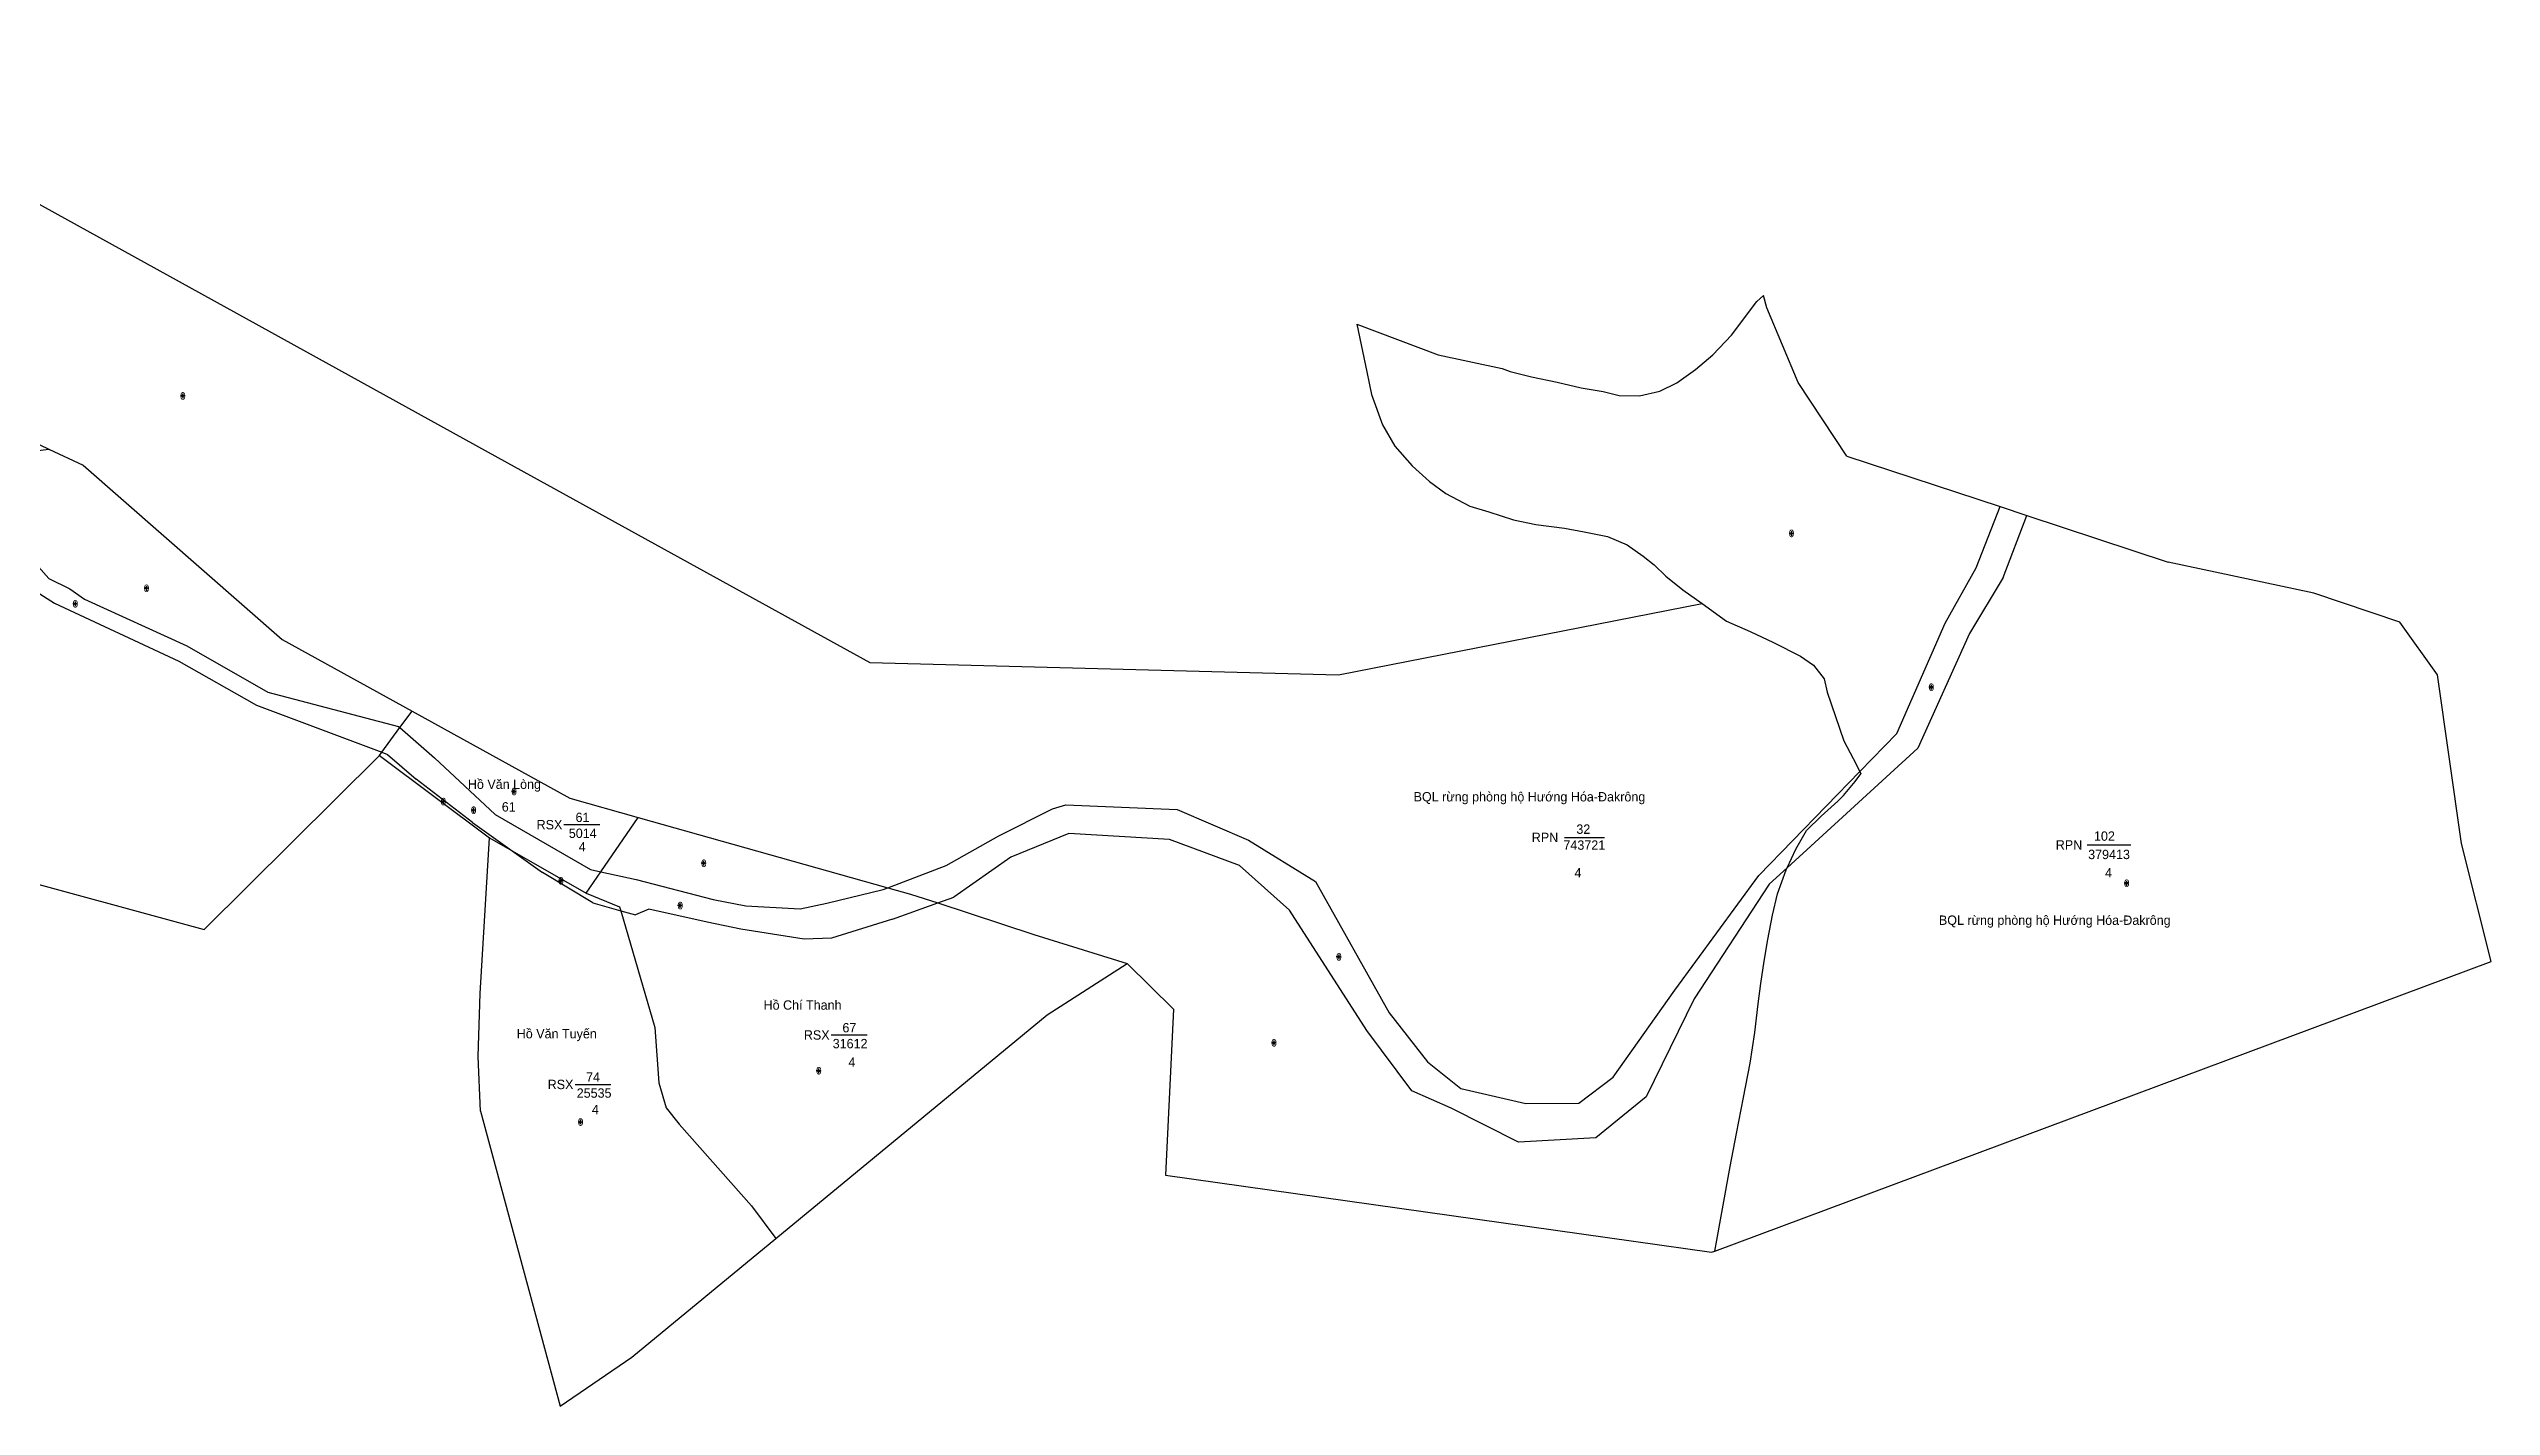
# Model space of a CAD drawing. Extents: x 554102 to 558995, y 1848938 to 1850054.
# Drawn here: x 557691 to 558995, y 1848938 to 1849662 of the extents above; entities that cross this region are included whole.
import ezdxf

# ---------------------------------------------------------------- set-up
doc = ezdxf.new("R2010")
doc.units = 0
for name, color, linetype in [('Level 10', 7, 'Continuous'), ('Level 11', 7, 'Continuous'), ('Level 13', 7, 'Continuous'), ('Level 14', 7, 'Continuous'), ('Level 15', 7, 'Continuous'), ('Level 16', 7, 'Continuous'), ('Level 17', 7, 'Continuous'), ('Level 2', 7, 'Continuous'), ('Level 20', 7, 'Continuous')]:
    doc.layers.add(name, color=color, linetype=linetype)

msp = doc.modelspace()

# ---------------------------------------------------------------- linework, layer by layer
at = {"layer": 'Level 10'}
for p, q in [((557535.3, 1849662.3), (557930.7, 1849444.2)), ((558589.5, 1849509.5), (558603, 1849527.5)), ((558603, 1849527.5), (558606.6, 1849530.7)), ((558608.4, 1849524), (558606.6, 1849530.7)), ((558625.1, 1849484.1), (558608.4, 1849524)), ((558389.3, 1849515.3), (558394.8, 1849489.8)), ((558389.3, 1849515.3), (558432.9, 1849498.9)), ((558579.5, 1849499), (558589.5, 1849509.5)), ((558432.9, 1849498.9), (558466.9, 1849491.6)), ((558570.3, 1849491.1), (558579.5, 1849499)), ((558394.8, 1849489.8), (558397.2, 1849477.7)), ((558466.9, 1849491.6), (558471.3, 1849490)), ((558471.3, 1849490), (558482.7, 1849487.2)), ((558482.7, 1849487.2), (558496.4, 1849484.4)), ((558496.4, 1849484.4), (558509.1, 1849481.4)), ((558509.1, 1849481.4), (558521, 1849479.3)), ((558551.2, 1849479.5), (558560.3, 1849484)), ((558560.3, 1849484), (558570.3, 1849491.1)), ((558651.1, 1849444.9), (558625.1, 1849484.1)), ((558397.2, 1849477.7), (558403, 1849461.5)), ((558521, 1849479.3), (558529.5, 1849477.2)), ((558529.5, 1849477.2), (558540.4, 1849477)), ((558540.4, 1849477), (558551.2, 1849479.5)), ((557659.8, 1849463.4), (557690.9, 1849448.6)), ((558403, 1849461.5), (558409.6, 1849450.1)), ((557664.1, 1849445.2), (557690.9, 1849448.6)), ((557690.9, 1849448.6), (557709.2, 1849440)), ((557930.7, 1849444.2), (558129.3, 1849334.6)), ((558409.6, 1849450.1), (558418.9, 1849439.6)), ((558651.1, 1849444.9), (558733, 1849417.9)), ((557709.2, 1849440), (557815.6, 1849346.9)), ((558418.9, 1849439.6), (558428.1, 1849431.3)), ((558428.1, 1849431.3), (558436.9, 1849425)), ((558436.9, 1849425), (558449.8, 1849418.1)), ((558449.8, 1849418.1), (558459.9, 1849415.2)), ((558459.9, 1849415.2), (558473.1, 1849410.8)), ((558720.1, 1849385.3), (558733, 1849417.9)), ((558733, 1849417.9), (558747.2, 1849413.2)), ((558473.1, 1849410.8), (558485, 1849408.3)), ((558485, 1849408.3), (558500.2, 1849406.4)), ((558500.2, 1849406.4), (558510.8, 1849404.5)), ((558510.8, 1849404.5), (558523.2, 1849402)), ((558734.6, 1849380), (558747.2, 1849413.2)), ((558747.2, 1849413.2), (558822.6, 1849388.2)), ((557679.9, 1849392), (557690.9, 1849379.5)), ((558523.2, 1849402), (558533.7, 1849397.5)), ((558533.7, 1849397.5), (558542.3, 1849391.4)), ((558542.3, 1849391.4), (558548.2, 1849386.8)), ((557671, 1849381), (557693.9, 1849366.3)), ((557690.9, 1849379.5), (557702.2, 1849374.1)), ((558548.2, 1849386.8), (558554.4, 1849380.7)), ((558554.4, 1849380.7), (558563.4, 1849373.5)), ((558703.5, 1849355.7), (558720.1, 1849385.3)), ((558734.6, 1849380), (558716.5, 1849350.2)), ((558900.4, 1849371.7), (558822.6, 1849388.2)), ((557693.9, 1849366.3), (557760.4, 1849335.4)), ((557702.2, 1849374.1), (557710, 1849368.5)), ((557710, 1849368.5), (557764.7, 1849343.6)), ((558379.6, 1849328.1), (558573.8, 1849366.1)), ((558563.4, 1849373.5), (558573.8, 1849366.1)), ((558573.8, 1849366.1), (558586.8, 1849356.8)), ((558946.3, 1849356.3), (558900.4, 1849371.7)), ((558586.8, 1849356.8), (558599.4, 1849351.3)), ((558599.4, 1849351.3), (558611.9, 1849345.4)), ((558677.7, 1849296.8), (558703.5, 1849355.7)), ((558716.5, 1849350.2), (558688.9, 1849288.9)), ((558966.4, 1849328.1), (558946.3, 1849356.3)), ((557764.7, 1849343.6), (557807.9, 1849318.8)), ((557815.6, 1849346.9), (557884.9, 1849308.7)), ((558611.9, 1849345.4), (558626.3, 1849338.1)), ((558626.3, 1849338.1), (558633.3, 1849333.3)), ((557760.4, 1849335.4), (557801.8, 1849311.9)), ((558129.3, 1849334.6), (558379.6, 1849328.1)), ((558633.3, 1849333.3), (558639, 1849325.9)), ((558639, 1849325.9), (558640.5, 1849318.8)), ((558979.2, 1849238.1), (558966.4, 1849328.1)), ((557801.8, 1849311.9), (557868.7, 1849286.8)), ((557807.9, 1849318.8), (557877.7, 1849300.5)), ((558640.5, 1849318.8), (558649.4, 1849292.8)), ((557868.7, 1849286.8), (557878.4, 1849299.9)), ((557877.7, 1849300.5), (557878.4, 1849299.9)), ((557878.4, 1849299.9), (557884.9, 1849308.7)), ((557878.4, 1849299.9), (557896.9, 1849283.7)), ((557884.9, 1849308.7), (557969.1, 1849262.2)), ((557773.8, 1849192.1), (557867.5, 1849285.1)), ((557867.5, 1849285.1), (557868.7, 1849286.8)), ((557867.5, 1849285.1), (557926.3, 1849241)), ((557868.7, 1849286.8), (557871.8, 1849285.6)), ((557871.8, 1849285.6), (557887, 1849272.4)), ((558619.2, 1849225.1), (558688.9, 1849288.9)), ((558649.4, 1849292.8), (558654.4, 1849283.4)), ((558657.9, 1849276.4), (558677.7, 1849296.8)), ((557917.1, 1849249.2), (557887, 1849272.4)), ((557896.9, 1849283.7), (557929.2, 1849253.6)), ((558604, 1849220.9), (558657.9, 1849276.4)), ((558654.4, 1849283.4), (558657.9, 1849276.4)), ((558655.5, 1849271.1), (558658.5, 1849275.2)), ((558657.9, 1849276.4), (558658.5, 1849275.2)), ((557969.1, 1849262.2), (558005.6, 1849251.9)), ((558226.9, 1849256.5), (558234, 1849258.7)), ((558234, 1849258.7), (558293.5, 1849256.2)), ((558637.3, 1849252.6), (558646.2, 1849260.6)), ((558646.2, 1849260.6), (558649.2, 1849263.7)), ((558649.2, 1849263.7), (558655.5, 1849271.1)), ((557917.1, 1849249.2), (557938.4, 1849234.1)), ((557929.2, 1849253.6), (557980.2, 1849224.2)), ((557985.7, 1849223), (558005.6, 1849251.9)), ((558005.6, 1849251.9), (558138.9, 1849214.4)), ((558198.2, 1849242.2), (558226.9, 1849256.5)), ((558293.5, 1849256.2), (558331.6, 1849239.9)), ((558629.5, 1849244.9), (558637.3, 1849252.6)), ((557609.7, 1849236.8), (557773.8, 1849192.1)), ((557921.2, 1849158), (557926.3, 1849241)), ((557926.3, 1849241), (557938.4, 1849234.1)), ((557938.4, 1849234.1), (557977.9, 1849211.6)), ((557938.4, 1849234.1), (557954.6, 1849222.6)), ((558170.1, 1849226.3), (558198.2, 1849242.2)), ((558235.6, 1849243.4), (558204.7, 1849230.8)), ((558289.4, 1849240.2), (558235.6, 1849243.4)), ((558326.8, 1849226.3), (558289.4, 1849240.2)), ((558331.6, 1849239.9), (558367.3, 1849217.7)), ((558619.2, 1849225.1), (558623.8, 1849235)), ((558623.8, 1849235), (558629.5, 1849244.9)), ((558995.1, 1849175.1), (558979.2, 1849238.1)), ((557981.4, 1849206.3), (557954.6, 1849222.6)), ((557977.9, 1849211.6), (557985.7, 1849223)), ((557980.2, 1849224.2), (557985.7, 1849223)), ((557985.7, 1849223), (558004.6, 1849218.9)), ((558138.9, 1849214.4), (558170.1, 1849226.3)), ((558204.7, 1849230.8), (558174.1, 1849209.3)), ((558353.4, 1849202.5), (558326.8, 1849226.3)), ((558559.2, 1849159.8), (558604, 1849220.9)), ((558609.6, 1849216.3), (558619.2, 1849225.1)), ((558614.1, 1849211.2), (558618.7, 1849224)), ((558618.7, 1849224), (558619.2, 1849225.1)), ((557977.9, 1849211.6), (557995.7, 1849204.3)), ((558004.6, 1849218.9), (558045.7, 1849208.2)), ((558045.7, 1849208.2), (558063.2, 1849204.7)), ((558106.3, 1849206.1), (558136.5, 1849213.5)), ((558136.5, 1849213.5), (558138.9, 1849214.4)), ((558138.9, 1849214.4), (558151.1, 1849211)), ((558151.1, 1849211), (558165.6, 1849206.3)), ((558165.6, 1849206.3), (558174.1, 1849209.3)), ((558367.3, 1849217.7), (558406.7, 1849147.6)), ((558609.6, 1849216.3), (558569.5, 1849155.1)), ((558611.4, 1849199.7), (558614.1, 1849211.2)), ((557981.4, 1849206.3), (557996.3, 1849202.1)), ((557995.7, 1849204.3), (557996.3, 1849202.1)), ((557996.3, 1849202.1), (558014.6, 1849139.8)), ((557996.3, 1849202.1), (558004.2, 1849199.9)), ((558011.3, 1849203), (558004.2, 1849199.9)), ((558042.5, 1849196.1), (558011.3, 1849203)), ((558060.4, 1849192.3), (558042.5, 1849196.1)), ((558063.2, 1849204.7), (558092.2, 1849203.1)), ((558092.2, 1849203.1), (558106.3, 1849206.1)), ((558141.5, 1849197.7), (558108.8, 1849187.5)), ((558141.5, 1849197.7), (558165.6, 1849206.3)), ((558165.6, 1849206.3), (558216.9, 1849189.5)), ((558394.7, 1849138.2), (558353.4, 1849202.5)), ((558608.9, 1849186.8), (558611.4, 1849199.7)), ((558094.2, 1849186.9), (558060.4, 1849192.3)), ((558108.8, 1849187.5), (558094.2, 1849186.9)), ((558216.9, 1849189.5), (558266.8, 1849174)), ((558606.9, 1849175.3), (558608.9, 1849186.8)), ((558224.1, 1849146.6), (558266.8, 1849174)), ((558266.8, 1849174), (558291.4, 1849149.6)), ((558580.6, 1849020.4), (558995.1, 1849175.1)), ((558605.1, 1849163.3), (558606.9, 1849175.3)), ((557920.2, 1849124.3), (557921.2, 1849158)), ((558526.2, 1849113.3), (558559.2, 1849159.8)), ((558569.5, 1849155.1), (558543.9, 1849102.7)), ((558603.7, 1849152.4), (558605.1, 1849163.3)), ((558079.1, 1849027.1), (558224.1, 1849146.6)), ((558291.4, 1849149.6), (558287.3, 1849061)), ((558406.7, 1849147.6), (558427.1, 1849121.4)), ((558601.9, 1849137.2), (558603.7, 1849152.4)), ((558014.6, 1849139.8), (558016.7, 1849110.2)), ((558418.7, 1849106), (558394.7, 1849138.2)), ((558599.5, 1849120.7), (558601.9, 1849137.2)), ((557921.4, 1849095.1), (557920.2, 1849124.3)), ((558427.1, 1849121.4), (558445, 1849107.3)), ((558595.9, 1849102.4), (558599.5, 1849120.7)), ((558016.7, 1849110.2), (558020.6, 1849096.9)), ((558439.8, 1849096.7), (558418.7, 1849106)), ((558445, 1849107.3), (558479.6, 1849099.2)), ((558507.9, 1849099.4), (558526.2, 1849113.3)), ((558543.9, 1849102.7), (558517, 1849080.8)), ((558592.2, 1849083.2), (558595.9, 1849102.4)), ((557921.4, 1849095.1), (557963.9, 1848937.6)), ((558020.6, 1849096.9), (558027.6, 1849088.2)), ((558475.7, 1849078.6), (558439.8, 1849096.7)), ((558479.6, 1849099.2), (558507.9, 1849099.4)), ((558027.6, 1849088.2), (558066.1, 1849044.6)), ((558517, 1849080.8), (558475.7, 1849078.6)), ((558588.7, 1849065.6), (558592.2, 1849083.2)), ((558580.6, 1849020.4), (558588.7, 1849065.6)), ((558287.3, 1849061), (558578.8, 1849019.8)), ((558066.1, 1849044.6), (558079.1, 1849027.1)), ((558002.3, 1848963.8), (558079.1, 1849027.1)), ((558578.8, 1849019.8), (558580.6, 1849020.4)), ((557963.9, 1848937.6), (558002.3, 1848963.8))]:
    msp.add_line(p, q, dxfattribs=at)
at = {"layer": 'Level 11'}
for p, q in [((557761.8, 1849477), (557761.2, 1849477)), ((557762.4, 1849477.6), (557761.8, 1849477)), ((557761.8, 1849477), (557762.4, 1849476.4)), ((557762.4, 1849478.3), (557762.4, 1849477.6)), ((557763, 1849477), (557762.4, 1849477.6)), ((557762.4, 1849476.4), (557763, 1849477)), ((557762.4, 1849476.4), (557762.4, 1849475.8)), ((557763.7, 1849477), (557763, 1849477)), ((558620.8, 1849403.6), (558620.2, 1849403.6)), ((558621.4, 1849404.2), (558620.8, 1849403.6)), ((558620.8, 1849403.6), (558621.4, 1849402.9)), ((558621.4, 1849404.8), (558621.4, 1849404.2)), ((558622, 1849403.6), (558621.4, 1849404.2)), ((558621.4, 1849402.9), (558622, 1849403.6)), ((558621.4, 1849402.9), (558621.4, 1849402.3)), ((558622.7, 1849403.6), (558622, 1849403.6)), ((557704.4, 1849366), (557703.8, 1849366)), ((557705, 1849366.6), (557704.4, 1849366)), ((557704.4, 1849366), (557705, 1849365.4)), ((557705, 1849367.2), (557705, 1849366.6)), ((557705.6, 1849366), (557705, 1849366.6)), ((557705, 1849365.4), (557705.6, 1849366)), ((557705, 1849365.4), (557705, 1849364.7)), ((557706.3, 1849366), (557705.6, 1849366)), ((557742.4, 1849374.3), (557741.8, 1849374.3)), ((557743, 1849374.9), (557742.4, 1849374.3)), ((557742.4, 1849374.3), (557743, 1849373.6)), ((557743, 1849375.5), (557743, 1849374.9)), ((557743.6, 1849374.3), (557743, 1849374.9)), ((557743, 1849373.6), (557743.6, 1849374.3)), ((557743, 1849373.6), (557743, 1849373)), ((557744.3, 1849374.3), (557743.6, 1849374.3)), ((558695.4, 1849321.5), (558694.8, 1849321.5)), ((558696.1, 1849322.1), (558695.4, 1849321.5)), ((558695.4, 1849321.5), (558696.1, 1849320.9)), ((558696.1, 1849322.7), (558696.1, 1849322.1)), ((558696.7, 1849321.5), (558696.1, 1849322.1)), ((558696.1, 1849320.9), (558696.7, 1849321.5)), ((558696.1, 1849320.9), (558696.1, 1849320.2)), ((558697.3, 1849321.5), (558696.7, 1849321.5)), ((557900.9, 1849260.4), (557900.2, 1849260.4)), ((557901.5, 1849261.1), (557900.9, 1849260.4)), ((557900.9, 1849260.4), (557901.5, 1849259.8)), ((557901.5, 1849261.7), (557901.5, 1849261.1)), ((557902.1, 1849260.4), (557901.5, 1849261.1)), ((557901.5, 1849259.8), (557902.1, 1849260.4)), ((557901.5, 1849259.8), (557901.5, 1849259.2)), ((557902.7, 1849260.4), (557902.1, 1849260.4)), ((557938.6, 1849265.8), (557938, 1849265.8)), ((557939.3, 1849266.5), (557938.6, 1849265.8)), ((557938.6, 1849265.8), (557939.3, 1849265.2)), ((557939.3, 1849267.1), (557939.3, 1849266.5)), ((557939.9, 1849265.8), (557939.3, 1849266.5)), ((557939.3, 1849265.2), (557939.9, 1849265.8)), ((557939.3, 1849265.2), (557939.3, 1849264.6)), ((557940.5, 1849265.8), (557939.9, 1849265.8)), ((557917.1, 1849255.8), (557916.5, 1849255.8)), ((557917.7, 1849256.4), (557917.1, 1849255.8)), ((557917.1, 1849255.8), (557917.7, 1849255.1)), ((557917.7, 1849257), (557917.7, 1849256.4)), ((557918.3, 1849255.8), (557917.7, 1849256.4)), ((557917.7, 1849255.1), (557918.3, 1849255.8)), ((557917.7, 1849255.1), (557917.7, 1849254.5)), ((557919, 1849255.8), (557918.3, 1849255.8)), ((558039.9, 1849227.5), (558039.3, 1849227.5)), ((558040.6, 1849228.2), (558039.9, 1849227.5)), ((558039.9, 1849227.5), (558040.6, 1849226.9)), ((558040.6, 1849228.8), (558040.6, 1849228.2)), ((558041.2, 1849227.5), (558040.6, 1849228.2)), ((558040.6, 1849226.9), (558041.2, 1849227.5)), ((558040.6, 1849226.9), (558040.6, 1849226.3)), ((558041.8, 1849227.5), (558041.2, 1849227.5)), ((557963.7, 1849218.1), (557963, 1849218.1)), ((557964.3, 1849218.7), (557963.7, 1849218.1)), ((557963.7, 1849218.1), (557964.3, 1849217.5)), ((557964.3, 1849219.4), (557964.3, 1849218.7)), ((557964.9, 1849218.1), (557964.3, 1849218.7)), ((557964.3, 1849217.5), (557964.9, 1849218.1)), ((557964.3, 1849217.5), (557964.3, 1849216.9)), ((557965.5, 1849218.1), (557964.9, 1849218.1)), ((558799.7, 1849216.8), (558799.1, 1849216.8)), ((558800.3, 1849217.4), (558799.7, 1849216.8)), ((558799.7, 1849216.8), (558800.3, 1849216.2)), ((558800.3, 1849218), (558800.3, 1849217.4)), ((558801, 1849216.8), (558800.3, 1849217.4)), ((558800.3, 1849216.2), (558801, 1849216.8)), ((558800.3, 1849216.2), (558800.3, 1849215.5)), ((558801.6, 1849216.8), (558801, 1849216.8)), ((558027.3, 1849204.9), (558026.7, 1849204.9)), ((558027.9, 1849205.6), (558027.3, 1849204.9)), ((558027.3, 1849204.9), (558027.9, 1849204.3)), ((558027.9, 1849206.2), (558027.9, 1849205.6)), ((558028.6, 1849204.9), (558027.9, 1849205.6)), ((558027.9, 1849204.3), (558028.6, 1849204.9)), ((558027.9, 1849204.3), (558027.9, 1849203.7)), ((558029.2, 1849204.9), (558028.6, 1849204.9)), ((558379.1, 1849177.5), (558378.4, 1849177.5)), ((558379.7, 1849178.1), (558379.1, 1849177.5)), ((558379.1, 1849177.5), (558379.7, 1849176.9)), ((558379.7, 1849178.7), (558379.7, 1849178.1)), ((558380.3, 1849177.5), (558379.7, 1849178.1)), ((558379.7, 1849176.9), (558380.3, 1849177.5)), ((558379.7, 1849176.9), (558379.7, 1849176.2)), ((558380.9, 1849177.5), (558380.3, 1849177.5)), ((558344.5, 1849131.6), (558343.8, 1849131.6)), ((558345.1, 1849132.2), (558344.5, 1849131.6)), ((558344.5, 1849131.6), (558345.1, 1849130.9)), ((558345.1, 1849132.8), (558345.1, 1849132.2)), ((558345.7, 1849131.6), (558345.1, 1849132.2)), ((558345.1, 1849130.9), (558345.7, 1849131.6)), ((558345.1, 1849130.9), (558345.1, 1849130.3)), ((558346.3, 1849131.6), (558345.7, 1849131.6)), ((558101.4, 1849116.7), (558100.7, 1849116.7)), ((558102, 1849117.3), (558101.4, 1849116.7)), ((558101.4, 1849116.7), (558102, 1849116.1)), ((558102, 1849117.9), (558102, 1849117.3)), ((558102.6, 1849116.7), (558102, 1849117.3)), ((558102, 1849116.1), (558102.6, 1849116.7)), ((558102, 1849116.1), (558102, 1849115.4)), ((558103.2, 1849116.7), (558102.6, 1849116.7)), ((557974.2, 1849089.3), (557973.6, 1849089.3)), ((557974.8, 1849089.9), (557974.2, 1849089.3)), ((557974.2, 1849089.3), (557974.8, 1849088.7)), ((557974.8, 1849090.6), (557974.8, 1849089.9)), ((557975.4, 1849089.3), (557974.8, 1849089.9)), ((557974.8, 1849088.7), (557975.4, 1849089.3)), ((557976.1, 1849089.3), (557975.4, 1849089.3)), ((557974.8, 1849088.7), (557974.8, 1849088.1))]:
    msp.add_line(p, q, dxfattribs=at)
for centre in [(557762.4, 1849477), (558621.4, 1849403.6), (557705, 1849366), (557743, 1849374.3), (558696.1, 1849321.5), (557901.5, 1849260.4), (557939.3, 1849265.8), (557917.7, 1849255.8), (558040.6, 1849227.5), (557964.3, 1849218.1), (558800.3, 1849216.8), (558027.9, 1849204.9), (558379.7, 1849177.5), (558345.1, 1849131.6), (558102, 1849116.7), (557974.8, 1849089.3)]:
    msp.add_circle(centre, 0.15, dxfattribs=at)
at = {"layer": 'Level 16'}
for points in [[(557966, 1849248.1), (557985.1, 1849248.1)], [(558500.2, 1849241.3), (558521.7, 1849241.3)], [(558779.3, 1849237.4), (558802.7, 1849237.4)], [(558108.7, 1849135.8), (558127.9, 1849135.8)], [(557971.9, 1849109.4), (557991, 1849109.4)]]:
    msp.add_lwpolyline(points, dxfattribs=at)
at = {"layer": 'Level 2'}
msp.add_line((558733, 1849417.9), (558747.2, 1849413.2), dxfattribs=at)

# ---------------------------------------------------------------- texts
at = {"layer": 'Level 13'}
for p in [(557761, 1849475), (557761, 1849475), (557761, 1849475), (558620, 1849401.6), (558620, 1849401.6), (558620, 1849401.6), (557741.6, 1849372.3), (557741.6, 1849372.3), (557741.6, 1849372.3), (557703.6, 1849364), (557703.6, 1849364), (557703.6, 1849364), (558694.7, 1849319.5), (558694.7, 1849319.5), (558694.7, 1849319.5), (557900.1, 1849258.4), (557900.1, 1849258.4), (557900.1, 1849258.4), (557937.9, 1849263.8), (557937.9, 1849263.8), (557937.9, 1849263.8), (557916.3, 1849253.8), (557916.3, 1849253.8), (557916.3, 1849253.8), (557962.9, 1849216.1), (557962.9, 1849216.1), (557962.9, 1849216.1), (558039.2, 1849225.5), (558039.2, 1849225.5), (558039.2, 1849225.5), (558026.6, 1849202.9), (558026.6, 1849202.9), (558026.6, 1849202.9), (558799, 1849214.8), (558799, 1849214.8), (558799, 1849214.8), (558378.3, 1849175.5), (558378.3, 1849175.5), (558378.3, 1849175.5), (558343.7, 1849129.6), (558343.7, 1849129.6), (558343.7, 1849129.6), (558100.6, 1849114.7), (558100.6, 1849114.7), (558100.6, 1849114.7), (557973.4, 1849087.3), (557973.4, 1849087.3), (557973.4, 1849087.3)]:
    msp.add_text('0', height=4, dxfattribs=at).set_placement(p)
at = {"layer": 'Level 14'}
for s, p in [('61', (557932.8, 1849255.1)), ('61', (557972.2, 1849249.5)), ('32', (558506.6, 1849243.2)), ('102', (558783, 1849239.5)), ('67', (558114.7, 1849137.2)), ('74', (557977.8, 1849110.8))]:
    msp.add_text(s, height=5, dxfattribs=at).set_placement(p)
at = {"layer": 'Level 15'}
for s, p in [('5014', (557968.6, 1849241)), ('743721', (558499.7, 1849234.7)), ('379413', (558779.9, 1849229.7)), ('31612', (558109.5, 1849128.7)), ('25535', (557972.8, 1849102.3))]:
    msp.add_text(s, height=5, dxfattribs=at).set_placement(p)
at = {"layer": 'Level 16'}
for s, p in [('RSX', (557951.4, 1849245.6)), ('RPN', (558482.8, 1849238.8)), ('RPN ', (558762.6, 1849234.8)), ('RSX', (558094.1, 1849133.3)), ('RSX', (557957.3, 1849106.9))]:
    msp.add_text(s, height=5, dxfattribs=at).set_placement(p)
at = {"layer": 'Level 17'}
for p in [(557973.9, 1849233.8), (558505.6, 1849219.9), (558788.9, 1849219.9), (558117.9, 1849118.8), (557980.9, 1849093.5)]:
    msp.add_text('4', height=5, dxfattribs=at).set_placement(p)
at = {"layer": 'Level 20'}
for s, p in [('Hồ Văn Lòng', (557914.7, 1849267.2)), ('BQL rừng phòng hộ Hướng Hóa-Đakrông', (558419.7, 1849260.5)), ('BQL rừng phòng hộ Hướng Hóa-Đakrông', (558700.2, 1849194.6)), ('Hồ Chí Thanh', (558072.6, 1849149.3)), ('Hồ Văn Tuyến', (557940.8, 1849134))]:
    msp.add_text(s, height=5, dxfattribs=at).set_placement(p)

doc.saveas('drawing.dxf')
